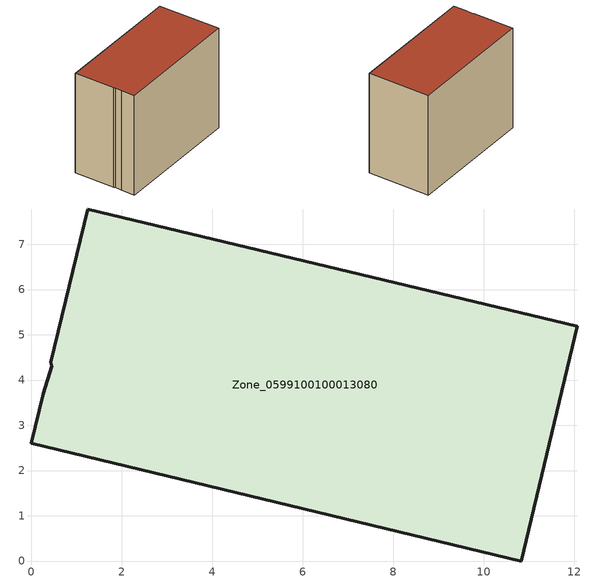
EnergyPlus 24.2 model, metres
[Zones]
Zone_0599100100013080
 floor ground (C_G): 0.46,4.3 0.43,4.4 1.24,7.78 12.07,5.18 10.83,0 0,2.6 0.27,3.7 z0
 wall outside (C_F): 12.07,5.18 1.24,7.78 0.43,4.4 0.46,4.3 0.27,3.7 0,2.6 10.83,0 12.07,5.18 z0:8.85
 roof outside (C_R): 0.43,4.4 0.46,4.3 0.27,3.7 0,2.6 10.83,0 12.07,5.18 1.24,7.78 z8.85
[BUILDING]
Pand.0599100100013080: North Axis=0; Terrain=City; Loads Convergence Tolerance Value=0.04; Temperature Convergence Tolerance Value=0.4; Solar Distribution=FullExterior; Maximum Number of Warmup Days=25; Minimum Number of Warmup Days=1
[Site:Location]
Rotterdam.The.Hague.AP_ZH_NLD Design_Conditions: Latitude=51.96; Longitude=4.45; Time Zone=1; Elevation=-4.5
[SITE:GROUNDTEMPERATURE:BUILDINGSURFACE]
18, 18, 18, 18, 18, 18, 18, 18, 18, 18, 18, 18
[MATERIAL] Thermal Absorptance=0.9; Solar Absorptance=0.7; Visible Absorptance=0.7
Name | Roughness | Thickness | Conductivity | Density | Specific Heat
G.TI.2015-2018 | MediumSmooth | 0.15 | 0.0428571 | 540 | 1210
F.TI.2015-2018 | Rough | 0.3 | 0.0666667 | 1920 | 840
R.TI.2015-2018 | MediumRough | 0.2 | 0.0333333 | 1500 | 1000
[CONSTRUCTION]
C_G: G.TI.2015-2018
C_F: F.TI.2015-2018
C_R: R.TI.2015-2018
[ZONE]
Zone_0599100100013080: Type=1; Multiplier=1; Ceiling Height=Autocalculate; Volume=Autocalculate; Floor Area=autocalculate; Part of Total Floor Area=Yes
[ZONEINFILTRATION:DESIGNFLOWRATE]
Infil_Zone_0599100100013080: Zone or ZoneList or Space or SpaceList=Zone_0599100100013080; Schedule=AlwaysOn; Design Flow Rate Calculation Method=Flow/Area; Flow Rate per Floor Area=0.0015; Constant Term Coefficient=1; Temperature Term Coefficient=0; Velocity Term Coefficient=0; Velocity Squared Term Coefficient=0
[HVACTEMPLATE:ZONE:IDEALLOADSAIRSYSTEM]
Zone_0599100100013080: Maximum Heating Supply Air Temperature=50; Minimum Cooling Supply Air Temperature=13; Maximum Heating Supply Air Humidity Ratio=0.0156; Minimum Cooling Supply Air Humidity Ratio=0.0077; Heating Limit=NoLimit; Cooling Limit=NoLimit; Dehumidification Control Type=ConstantSensibleHeatRatio; Cooling Sensible Heat Ratio=0.7; Dehumidification Setpoint=60; Humidification Control Type=None; Humidification Setpoint=30; Outdoor Air Method=None; Outdoor Air Flow Rate per Person=0.00944; Outdoor Air Flow Rate per Zone Floor Area=0; Outdoor Air Flow Rate per Zone=0; Demand Controlled Ventilation Type=None; Outdoor Air Economizer Type=NoEconomizer; Heat Recovery Type=None; Sensible Heat Recovery Effectiveness=0.7; Latent Heat Recovery Effectiveness=0.65
[ZONECONTROL:THERMOSTAT]
ThermostatControl_Zone_0599100100013080: Zone or ZoneList=Zone_0599100100013080; Control Type Schedule=DualSetpointControlType; Control 1=Thermostat_Zone_0599100100013080; Temperature Difference Between Cutout And Setpoint=0
[THERMOSTATSETPOINT:DUALSETPOINT]
Thermostat_Zone_0599100100013080: Heating Setpoint Temperature Schedule=HeatingSetpoint_Zone_0599100100013080; Cooling Setpoint Temperature Schedule=CoolingSetpoint_Zone_0599100100013080
[SCHEDULE:COMPACT]
HeatingSetpoint_Zone_0599100100013080: Through: 12/31, For: AllDays, Until: 24:00, 21
CoolingSetpoint_Zone_0599100100013080: Through: 12/31, For: AllDays, Until: 24:00, 24
DualSetpointControlType: Through: 12/31, For: AllDays, Until: 24:00, 4
AlwaysOn: Through: 12/31, For: AllDays, Until: 24:00, 1
